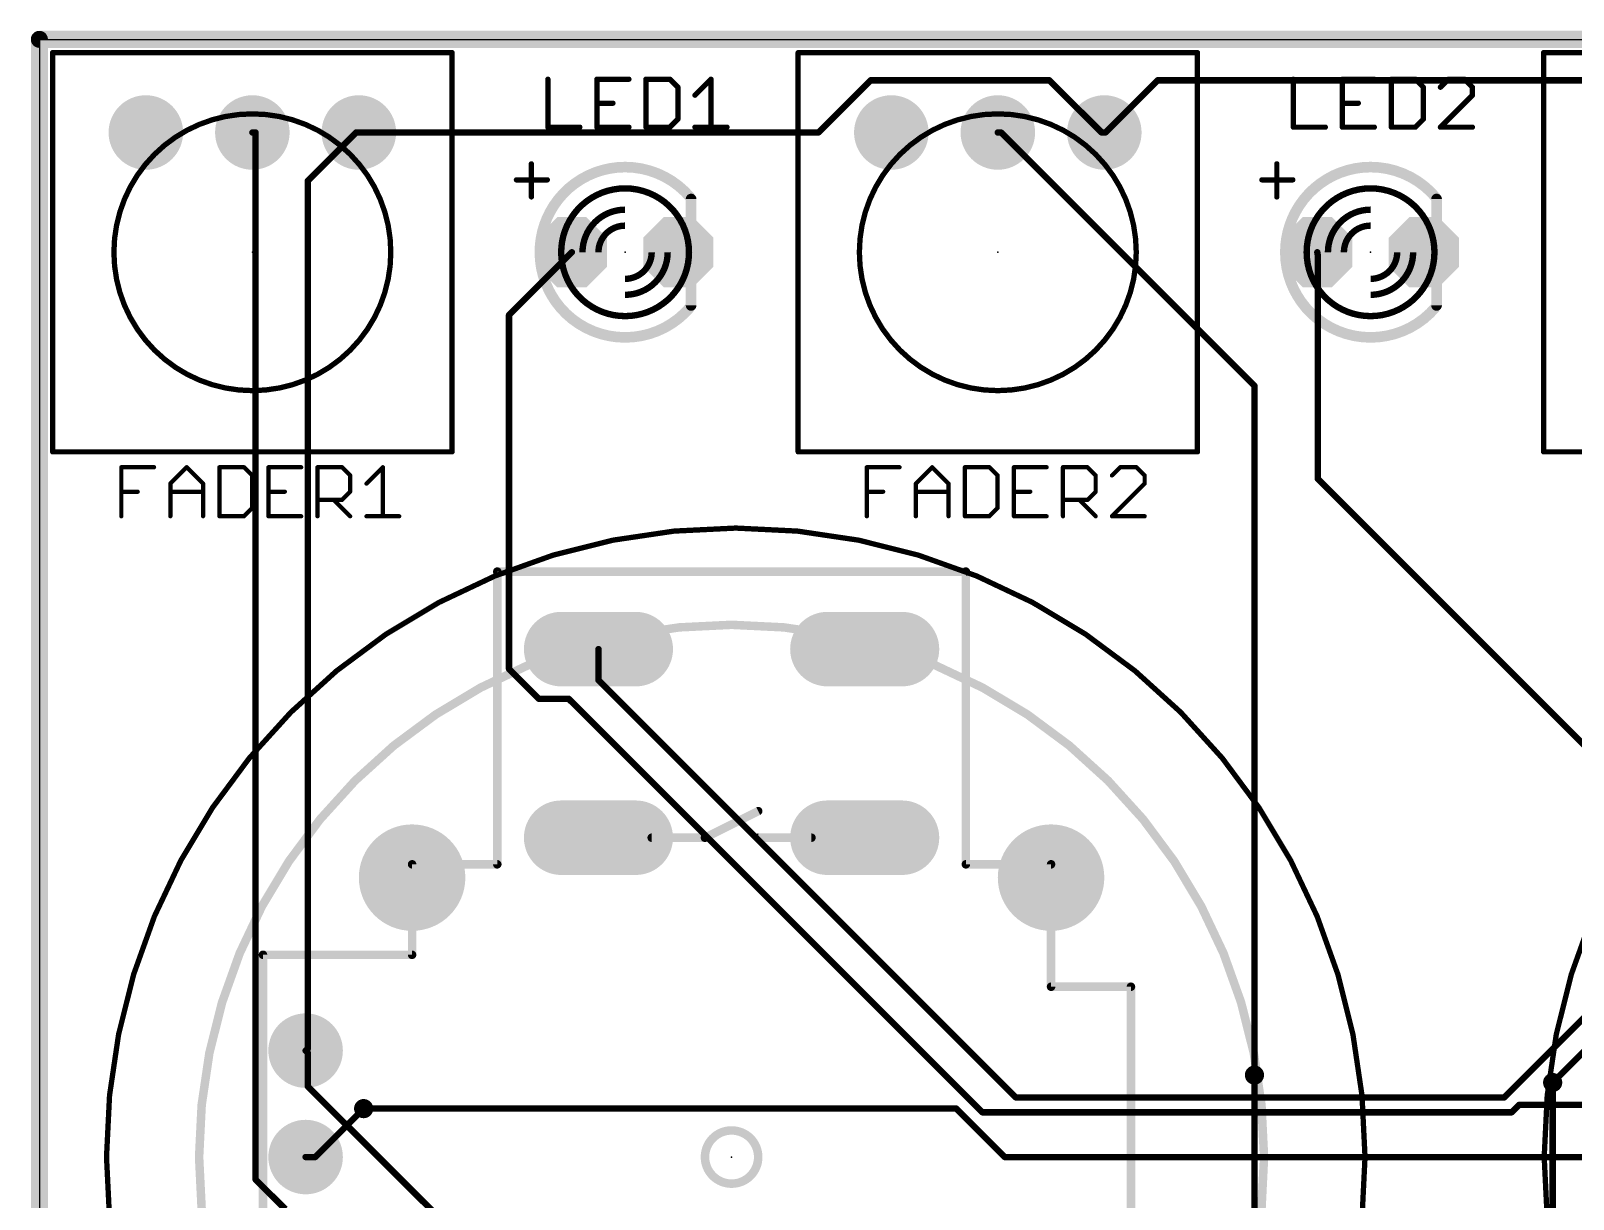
# Model space of a CAD drawing. Extents: x 0 to 101, y -4 to 80.
# Drawn here: x -0.2 to 36.58, y 52.34 to 80.21 of the extents above; entities that cross this region are included whole.
import ezdxf

# ---------------------------------------------------------------- set-up
doc = ezdxf.new("R2010")
doc.units = 0
for name, color, linetype in [('1', 14, 'CONTINUOUS'), ('16', 174, 'CONTINUOUS'), ('17', 94, 'CONTINUOUS'), ('18', 94, 'CONTINUOUS'), ('20', 178, 'CONTINUOUS'), ('21', 251, 'CONTINUOUS'), ('23', 178, 'CONTINUOUS'), ('25', 251, 'CONTINUOUS'), ('51', 251, 'CONTINUOUS')]:
    doc.layers.add(name, color=color, linetype=linetype)

# ---------------------------------------------------------------- blocks, each defined once
blk = doc.blocks.new('ROUNDP')
at = {"const_width": 0.5}
blk.add_lwpolyline([(0, -0.25, 1), (0, 0.25, 1), (0, -0.25)], format="xyb", dxfattribs=at)
blk = doc.blocks.new('OCTAGONP')
at = {"const_width": 0.5}
blk.add_lwpolyline([(-0.25, -0.1036), (-0.25, 0.1036), (-0.1036, 0.25), (0.1036, 0.25), (0.25, 0.1036), (0.25, -0.1036), (0.1036, -0.25), (-0.1036, -0.25), (-0.25, -0.1036), (-0.25, 0.1036)], dxfattribs=at)
blk = doc.blocks.new('LONGP100')
at = {"const_width": 1}
blk.add_lwpolyline([(-0.5, 0), (0.5, 0)], dxfattribs=at)
at = {"const_width": 0.5}
for points in [[(-0.5, 0.25, 1), (-0.5, -0.25)], [(0.5, -0.25, 1), (0.5, 0.25)]]:
    blk.add_lwpolyline(points, format="xyb", dxfattribs=at)
blk = doc.blocks.new('ROUNDV')
at = {"const_width": 0.5}
blk.add_lwpolyline([(0, -0.25, 1), (0, 0.25, 1), (0, -0.25)], format="xyb", dxfattribs=at)

msp = doc.modelspace()

# ---------------------------------------------------------------- linework, layer by layer
at = {"layer": '1'}
for points, const_width in [([(100.33, 80.01), (0, 80.01)], 0.4064), ([(0, 80.01), (0, 0)], 0.4064), ([(19.8247, 79.0321), (18.5801, 77.7875)], 0.1524), ([(24.0919, 79.0321), (19.8247, 79.0321)], 0.1524), ([(25.3365, 77.7875), (24.0919, 79.0321)], 0.1524), ([(25.4254, 77.7875), (26.67, 79.0321)], 0.1524), ([(26.67, 79.0321), (41.0718, 79.0321)], 0.1524), ([(5.1562, 77.7875), (5.08, 77.7875)], 0.1524), ([(5.1562, 77.7875), (5.1562, 52.8066)], 0.1524), ([(7.5565, 77.7875), (6.4008, 76.6318)], 0.1524), ([(7.5565, 77.7875), (7.62, 77.7875)], 0.1524), ([(18.5801, 77.7875), (7.62, 77.7875)], 0.1524), ([(22.9362, 77.7875), (22.86, 77.7875)], 0.1524), ([(22.9362, 77.7875), (28.9814, 71.7423)], 0.1524), ([(25.3365, 77.7875), (25.4, 77.7875)], 0.1524), ([(25.4254, 77.7875), (25.4, 77.7875)], 0.1524), ([(6.4008, 76.6318), (6.4008, 55.9181)], 0.1524), ([(12.7, 74.93), (11.2014, 73.4314)], 0.1524), ([(11.2014, 73.4314), (11.2014, 64.9859)], 0.1524), ([(28.9814, 71.7423), (28.9814, 55.2958)], 0.1524), ([(13.335, 64.7192), (13.335, 65.46)], 0.1524), ([(45.6057, 65.4304), (34.9377, 54.7624)], 0.1524), ([(11.2014, 64.9859), (11.9126, 64.2747)], 0.1524), ([(23.2918, 54.7624), (13.335, 64.7192)], 0.1524), ([(11.9126, 64.2747), (12.6238, 64.2747)], 0.1524), ([(12.6238, 64.2747), (22.4917, 54.4068)], 0.1524), ([(45.2501, 64.2747), (36.0934, 55.118)], 0.1524), ([(6.4008, 55.9181), (6.35, 55.88)], 0.1524), ([(6.4008, 55.8292), (6.35, 55.88)], 0.1524), ([(6.4008, 55.0291), (6.4008, 55.8292)], 0.1524), ([(13.9573, 47.4726), (6.4008, 55.0291)], 0.1524), ([(34.9377, 54.7624), (23.2918, 54.7624)], 0.1524), ([(21.8694, 54.4957), (7.7343, 54.4957)], 0.1524), ([(23.0251, 53.34), (21.8694, 54.4957)], 0.1524), ([(22.4917, 54.4068), (35.1155, 54.4068)], 0.1524), ([(35.1155, 54.4068), (35.2933, 54.5846)], 0.1524), ([(35.2933, 54.5846), (41.0718, 54.5846)], 0.1524), ([(40.64, 53.34), (23.0251, 53.34)], 0.1524), ([(5.1562, 52.8066), (5.8674, 52.0954)], 0.1524)]:
    msp.add_lwpolyline(points, dxfattribs=dict(at, const_width=const_width))
for points, const_width in [([(0, 80.1116, 1), (0, 79.9084)], 0.2032), ([(0.1016, 80.01, 1), (-0.1016, 80.01)], 0.2032), ([(19.8247, 79.0702, 1), (19.8247, 78.994)], 0.0762), ([(19.8516, 79.0052, 1), (19.7978, 79.059)], 0.0762), ([(24.1188, 79.059, 1), (24.065, 79.0052)], 0.0762), ([(24.0919, 78.994, 1), (24.0919, 79.0702)], 0.0762), ([(26.67, 79.0702, 1), (26.67, 78.994)], 0.0762), ([(26.6969, 79.0052, 1), (26.6431, 79.059)], 0.0762), ([(5.08, 77.8256, 1), (5.08, 77.7494)], 0.0762), ([(5.1943, 77.7875, 1), (5.1181, 77.7875)], 0.0762), ([(5.1562, 77.7494, 1), (5.1562, 77.8256)], 0.0762), ([(7.5565, 77.8256, 1), (7.5565, 77.7494)], 0.0762), ([(7.5834, 77.7606, 1), (7.5296, 77.8144)], 0.0762), ([(7.62, 77.8256, 1), (7.62, 77.7494)], 0.0762), ([(7.62, 77.7494, 1), (7.62, 77.8256)], 0.0762), ([(18.5532, 77.8144, 1), (18.607, 77.7606)], 0.0762), ([(18.5801, 77.7494, 1), (18.5801, 77.8256)], 0.0762), ([(22.86, 77.8256, 1), (22.86, 77.7494)], 0.0762), ([(22.9631, 77.8144, 1), (22.9093, 77.7606)], 0.0762), ([(22.9362, 77.7494, 1), (22.9362, 77.8256)], 0.0762), ([(25.3365, 77.8256, 1), (25.3365, 77.7494)], 0.0762), ([(25.3096, 77.7606, 1), (25.3634, 77.8144)], 0.0762), ([(25.4, 77.8256, 1), (25.4, 77.7494)], 0.0762), ([(25.3985, 77.8144, 1), (25.4523, 77.7606)], 0.0762), ([(25.4, 77.7494, 1), (25.4, 77.8256)], 0.0762), ([(25.4254, 77.7494, 1), (25.4254, 77.8256)], 0.0762), ([(6.4389, 76.6318, 1), (6.3627, 76.6318)], 0.0762), ([(6.3739, 76.6587, 1), (6.4277, 76.6049)], 0.0762), ([(12.7269, 74.9031, 1), (12.6731, 74.9569)], 0.0762), ([(11.2395, 73.4314, 1), (11.1633, 73.4314)], 0.0762), ([(11.1745, 73.4583, 1), (11.2283, 73.4045)], 0.0762), ([(29.0195, 71.7423, 1), (28.9433, 71.7423)], 0.0762), ([(28.9545, 71.7154, 1), (29.0083, 71.7692)], 0.0762), ([(13.3731, 65.46, 1), (13.2969, 65.46)], 0.0762), ([(11.1633, 64.9859, 1), (11.2395, 64.9859)], 0.0762), ([(11.2283, 65.0128, 1), (11.1745, 64.959)], 0.0762), ([(13.2969, 64.7192, 1), (13.3731, 64.7192)], 0.0762), ([(13.3619, 64.7461, 1), (13.3081, 64.6923)], 0.0762), ([(11.9126, 64.3128, 1), (11.9126, 64.2366)], 0.0762), ([(11.8857, 64.2478, 1), (11.9395, 64.3016)], 0.0762), ([(12.6507, 64.3016, 1), (12.5969, 64.2478)], 0.0762), ([(12.6238, 64.2366, 1), (12.6238, 64.3128)], 0.0762), ([(6.3271, 55.9105, 1), (6.3729, 55.8495)], 0.0762), ([(6.3769, 55.9069, 1), (6.3231, 55.8531)], 0.0762), ([(6.3627, 55.9181, 1), (6.4389, 55.9181)], 0.0762), ([(6.4237, 55.8876, 1), (6.3779, 55.9486)], 0.0762), ([(6.4389, 55.8292, 1), (6.3627, 55.8292)], 0.0762), ([(6.3739, 55.8023, 1), (6.4277, 55.8561)], 0.0762), ([(28.9433, 55.2958, 1), (29.0195, 55.2958)], 0.0762), ([(36.0665, 55.1449, 1), (36.1203, 55.0911)], 0.0762), ([(6.3627, 55.0291, 1), (6.4389, 55.0291)], 0.0762), ([(6.4277, 55.056, 1), (6.3739, 55.0022)], 0.0762), ([(23.2918, 54.8005, 1), (23.2918, 54.7243)], 0.0762), ([(23.2649, 54.7355, 1), (23.3187, 54.7893)], 0.0762), ([(34.9108, 54.7893, 1), (34.9646, 54.7355)], 0.0762), ([(34.9377, 54.7243, 1), (34.9377, 54.8005)], 0.0762), ([(7.7343, 54.5338, 1), (7.7343, 54.4576)], 0.0762), ([(21.8963, 54.5226, 1), (21.8425, 54.4688)], 0.0762), ([(21.8694, 54.4576, 1), (21.8694, 54.5338)], 0.0762), ([(22.4917, 54.4449, 1), (22.4917, 54.3687)], 0.0762), ([(22.4648, 54.3799, 1), (22.5186, 54.4337)], 0.0762), ([(35.0886, 54.4337, 1), (35.1424, 54.3799)], 0.0762), ([(35.1155, 54.3687, 1), (35.1155, 54.4449)], 0.0762), ([(35.2933, 54.6227, 1), (35.2933, 54.5465)], 0.0762), ([(35.3202, 54.5577, 1), (35.2664, 54.6115)], 0.0762), ([(23.0251, 53.3781, 1), (23.0251, 53.3019)], 0.0762), ([(22.9982, 53.3131, 1), (23.052, 53.3669)], 0.0762), ([(5.1181, 52.8066, 1), (5.1943, 52.8066)], 0.0762), ([(5.1831, 52.8335, 1), (5.1293, 52.7797)], 0.0762)]:
    msp.add_lwpolyline(points, format="xyb", dxfattribs=dict(at, const_width=const_width))
at = {"layer": '16'}
for points, const_width in [([(100.33, 80.01), (0, 80.01)], 0.4064), ([(0, 80.01), (0, 0)], 0.4064), ([(30.4927, 74.8538), (30.48, 74.93)], 0.1524), ([(30.4927, 74.8538), (30.4927, 69.5198)], 0.1524), ([(30.4927, 69.5198), (55.8292, 44.1833)], 0.1524), ([(28.9814, 55.2958), (28.9814, 27.2923)], 0.1524), ([(36.0934, 55.118), (36.0934, 34.8488)], 0.1524), ([(7.7343, 54.4957), (6.5786, 53.34)], 0.1524), ([(6.5786, 53.34), (6.35, 53.34)], 0.1524)]:
    msp.add_lwpolyline(points, dxfattribs=dict(at, const_width=const_width))
for points, const_width in [([(0, 80.1116, 1), (0, 79.9084)], 0.2032), ([(0.1016, 80.01, 1), (-0.1016, 80.01)], 0.2032), ([(30.5176, 74.9363, 1), (30.4424, 74.9237)], 0.0762), ([(30.5308, 74.8538, 1), (30.4546, 74.8538)], 0.0762), ([(30.4551, 74.8475, 1), (30.5303, 74.8601)], 0.0762), ([(30.4546, 69.5198, 1), (30.5308, 69.5198)], 0.0762), ([(30.5196, 69.5467, 1), (30.4658, 69.4929)], 0.0762), ([(29.0195, 55.2958, 1), (28.9433, 55.2958)], 0.0762), ([(36.1315, 55.118, 1), (36.0553, 55.118)], 0.0762), ([(7.7612, 54.4688, 1), (7.7074, 54.5226)], 0.0762), ([(6.35, 53.3781, 1), (6.35, 53.3019)], 0.0762), ([(6.5517, 53.3669, 1), (6.6055, 53.3131)], 0.0762), ([(6.5786, 53.3019, 1), (6.5786, 53.3781)], 0.0762)]:
    msp.add_lwpolyline(points, format="xyb", dxfattribs=dict(at, const_width=const_width))
at = {"layer": '20'}
for p, q in [((100, 80), (0, 80)), ((0, 80), (0, 0))]:
    msp.add_line(p, q, dxfattribs=at)
at = {"layer": '21'}
for points, const_width in [([(0.3175, 79.7243, 1), (0.3175, 79.6608)], 0.0635), ([(0.3493, 79.6925, 1), (0.2858, 79.6925)], 0.0635), ([(9.8743, 79.6925, 1), (9.8108, 79.6925)], 0.0635), ([(9.8425, 79.6608, 1), (9.8425, 79.7243)], 0.0635), ([(18.0975, 79.7243, 1), (18.0975, 79.6608)], 0.0635), ([(18.1292, 79.6925, 1), (18.0658, 79.6925)], 0.0635), ([(27.6543, 79.6925, 1), (27.5908, 79.6925)], 0.0635), ([(27.6225, 79.6608, 1), (27.6225, 79.7243)], 0.0635), ([(35.8775, 79.7243, 1), (35.8775, 79.6608)], 0.0635), ([(35.9093, 79.6925, 1), (35.8458, 79.6925)], 0.0635), ([(5.08, 71.628, 1), (5.08, 78.232, 1), (5.08, 71.628)], 0.127), ([(22.86, 71.628, 1), (22.86, 78.232, 1), (22.86, 71.628)], 0.127), ([(11.7666, 77.0382, 1), (11.703, 77.0382)], 0.0635), ([(13.97, 76.962, 0.277), (12.1771, 75.8862)], 0.254), ([(15.531, 76.2309, 0.2226), (13.97, 76.962)], 0.254), ([(29.5465, 77.0382, 1), (29.4831, 77.0382)], 0.0635), ([(31.75, 76.962, 0.277), (29.9571, 75.8862)], 0.254), ([(33.311, 76.2309, 0.2226), (31.75, 76.962)], 0.254), ([(11.3792, 76.689, 1), (11.3792, 76.6255)], 0.0635), ([(12.1158, 76.6255, 1), (12.1158, 76.689)], 0.0635), ([(13.97, 76.454, 0.2361), (12.7508, 75.8444)], 0.1524), ([(15.2101, 75.8158, 0.2422), (13.97, 76.454)], 0.1524), ([(29.1592, 76.689, 1), (29.1592, 76.6255)], 0.0635), ([(29.8958, 76.6255, 1), (29.8958, 76.689)], 0.0635), ([(31.75, 76.454, 0.2361), (30.5308, 75.8444)], 0.1524), ([(32.9901, 75.8158, 0.2422), (31.75, 76.454)], 0.1524), ([(11.703, 76.2508, 1), (11.7666, 76.2508)], 0.0635), ([(29.4831, 76.2508, 1), (29.5465, 76.2508)], 0.0635), ([(12.2057, 73.9218, 0.2691), (13.97, 72.898)], 0.254), ([(12.767, 73.9944, 0.2315), (13.97, 73.406)], 0.1524), ([(13.97, 73.406, 0.2315), (15.173, 73.9944)], 0.1524), ([(29.9857, 73.9218, 0.2691), (31.75, 72.898)], 0.254), ([(30.547, 73.9944, 0.2315), (31.75, 73.406)], 0.1524), ([(31.75, 73.406, 0.2315), (32.953, 73.9944)], 0.1524), ([(13.97, 72.898, 0.2206), (15.5212, 73.6174)], 0.254), ([(31.75, 72.898, 0.2206), (33.3012, 73.6174)], 0.254), ([(0.3175, 70.1993, 1), (0.3175, 70.1358)], 0.0635), ([(0.2858, 70.1675, 1), (0.3493, 70.1675)], 0.0635), ([(9.8108, 70.1675, 1), (9.8743, 70.1675)], 0.0635), ([(9.8425, 70.1358, 1), (9.8425, 70.1993)], 0.0635), ([(18.0975, 70.1993, 1), (18.0975, 70.1358)], 0.0635), ([(18.0658, 70.1675, 1), (18.1292, 70.1675)], 0.0635), ([(27.5908, 70.1675, 1), (27.6543, 70.1675)], 0.0635), ([(27.6225, 70.1358, 1), (27.6225, 70.1993)], 0.0635), ([(35.8775, 70.1993, 1), (35.8775, 70.1358)], 0.0635), ([(35.8458, 70.1675, 1), (35.9093, 70.1675)], 0.0635), ([(10.922, 67.3608, 1), (10.922, 67.2592)], 0.1016), ([(10.9728, 67.31, 1), (10.8712, 67.31)], 0.1016), ([(22.1488, 67.31, 1), (22.0472, 67.31)], 0.1016), ([(22.098, 67.2592, 1), (22.098, 67.3608)], 0.1016), ([(8.89, 60.3758, 1), (8.89, 60.2742)], 0.1016), ([(8.9408, 60.325, 1), (8.8392, 60.325)], 0.1016), ([(10.8712, 60.325, 1), (10.9728, 60.325)], 0.1016), ([(10.922, 60.2742, 1), (10.922, 60.3758)], 0.1016), ([(22.098, 60.3758, 1), (22.098, 60.2742)], 0.1016), ([(22.0472, 60.325, 1), (22.1488, 60.325)], 0.1016), ([(24.1808, 60.325, 1), (24.0792, 60.325)], 0.1016), ([(24.13, 60.2742, 1), (24.13, 60.3758)], 0.1016), ([(5.334, 58.2168, 1), (5.334, 58.1152)], 0.1016), ([(5.3848, 58.166, 1), (5.2832, 58.166)], 0.1016), ([(8.8392, 58.166, 1), (8.9408, 58.166)], 0.1016), ([(8.89, 58.1152, 1), (8.89, 58.2168)], 0.1016), ([(24.13, 57.4548, 1), (24.13, 57.3532)], 0.1016), ([(24.0792, 57.404, 1), (24.1808, 57.404)], 0.1016), ([(26.0858, 57.404, 1), (25.9842, 57.404)], 0.1016), ([(26.035, 57.3532, 1), (26.035, 57.4548)], 0.1016), ([(16.51, 52.705, 1), (16.51, 53.975, 1), (16.51, 52.705)], 0.2032)]:
    msp.add_lwpolyline(points, format="xyb", dxfattribs=dict(at, const_width=const_width))
for points, const_width in [([(9.8425, 79.6925), (0.3175, 79.6925)], 0.127), ([(0.3175, 79.6925), (0.3175, 70.1675)], 0.127), ([(9.8425, 70.1675), (9.8425, 79.6925)], 0.127), ([(27.6225, 79.6925), (18.0975, 79.6925)], 0.127), ([(18.0975, 79.6925), (18.0975, 70.1675)], 0.127), ([(27.6225, 70.1675), (27.6225, 79.6925)], 0.127), ([(45.4025, 79.6925), (35.8775, 79.6925)], 0.127), ([(35.8775, 79.6925), (35.8775, 70.1675)], 0.127), ([(11.7348, 76.2508), (11.7348, 77.0382)], 0.127), ([(29.5148, 76.2508), (29.5148, 77.0382)], 0.127), ([(11.3792, 76.6572), (12.1158, 76.6572)], 0.127), ([(29.1592, 76.6572), (29.8958, 76.6572)], 0.127), ([(0.3175, 70.1675), (9.8425, 70.1675)], 0.127), ([(18.0975, 70.1675), (27.6225, 70.1675)], 0.127), ([(35.8775, 70.1675), (45.4025, 70.1675)], 0.127), ([(22.098, 67.31), (10.922, 67.31)], 0.2032), ([(10.922, 67.31), (10.922, 60.325)], 0.2032), ([(22.098, 67.31), (22.098, 60.325)], 0.2032), ([(10.922, 60.325), (8.89, 60.325)], 0.2032), ([(8.89, 58.166), (8.89, 60.325)], 0.2032), ([(24.13, 60.325), (22.098, 60.325)], 0.2032), ([(24.13, 57.404), (24.13, 60.325)], 0.2032), ([(8.89, 58.166), (5.334, 58.166)], 0.2032), ([(5.334, 58.166), (5.334, 48.514)], 0.2032), ([(24.13, 57.404), (26.035, 57.404)], 0.2032), ([(26.035, 57.404), (26.035, 49.276)], 0.2032)]:
    msp.add_lwpolyline(points, dxfattribs=dict(at, const_width=const_width))
at = {"layer": '23'}
for p in [(5.08, 74.93), (13.97, 74.93), (22.86, 74.93), (31.75, 74.93), (16.51, 53.34)]:
    msp.add_point(p, dxfattribs=at)
at = {"layer": '25'}
for points, const_width in [([(12.1285, 79.0585), (12.1285, 77.9145)], 0.127), ([(14.0605, 79.0585), (13.2979, 79.0585)], 0.127), ([(13.2979, 79.0585), (13.2979, 77.9145)], 0.127), ([(14.4673, 79.0585), (14.4673, 77.9145)], 0.127), ([(15.0393, 79.0585), (14.4673, 79.0585)], 0.127), ([(15.2299, 78.8678), (15.0393, 79.0585)], 0.127), ([(15.6367, 78.6771), (16.018, 79.0585)], 0.127), ([(16.018, 79.0585), (16.018, 77.9145)], 0.127), ([(29.9085, 79.0585), (29.9085, 77.9145)], 0.127), ([(31.8405, 79.0585), (31.0779, 79.0585)], 0.127), ([(31.0779, 79.0585), (31.0779, 77.9145)], 0.127), ([(32.2473, 79.0585), (32.2473, 77.9145)], 0.127), ([(32.8193, 79.0585), (32.2473, 79.0585)], 0.127), ([(33.0099, 78.8678), (32.8193, 79.0585)], 0.127), ([(33.6074, 79.0585), (33.4167, 78.8678)], 0.127), ([(33.9887, 79.0585), (33.6074, 79.0585)], 0.127), ([(34.1793, 78.8678), (33.9887, 79.0585)], 0.127), ([(15.2299, 78.1052), (15.2299, 78.8678)], 0.127), ([(33.0099, 78.1052), (33.0099, 78.8678)], 0.127), ([(33.4167, 77.9145), (34.1793, 78.6771)], 0.127), ([(34.1793, 78.6771), (34.1793, 78.8678)], 0.127), ([(13.2979, 78.4865), (13.6792, 78.4865)], 0.127), ([(31.0779, 78.4865), (31.4592, 78.4865)], 0.127), ([(15.0393, 77.9145), (15.2299, 78.1052)], 0.127), ([(32.8193, 77.9145), (33.0099, 78.1052)], 0.127), ([(12.1285, 77.9145), (12.8912, 77.9145)], 0.127), ([(13.2979, 77.9145), (14.0605, 77.9145)], 0.127), ([(14.4673, 77.9145), (15.0393, 77.9145)], 0.127), ([(15.6367, 77.9145), (16.3993, 77.9145)], 0.127), ([(29.9085, 77.9145), (30.6712, 77.9145)], 0.127), ([(31.0779, 77.9145), (31.8405, 77.9145)], 0.127), ([(32.2473, 77.9145), (32.8193, 77.9145)], 0.127), ([(34.1793, 77.9145), (33.4167, 77.9145)], 0.127), ([(1.9558, 68.6308), (1.9558, 69.8002)], 0.1016), ([(1.9558, 69.8002), (2.7354, 69.8002)], 0.1016), ([(3.1252, 69.4104), (3.515, 69.8002)], 0.1016), ([(3.515, 69.8002), (3.9048, 69.4104)], 0.1016), ([(4.2946, 69.8002), (4.2946, 68.6308)], 0.1016), ([(4.8793, 69.8002), (4.2946, 69.8002)], 0.1016), ([(5.0742, 69.6053), (4.8793, 69.8002)], 0.1016), ([(5.0742, 68.8257), (5.0742, 69.6053)], 0.1016), ([(6.2436, 69.8002), (5.464, 69.8002)], 0.1016), ([(5.464, 69.8002), (5.464, 68.6308)], 0.1016), ([(6.6334, 68.6308), (6.6334, 69.8002)], 0.1016), ([(6.6334, 69.8002), (7.2181, 69.8002)], 0.1016), ([(7.2181, 69.8002), (7.413, 69.6053)], 0.1016), ([(7.413, 69.6053), (7.413, 69.2155)], 0.1016), ([(7.8028, 69.4104), (8.1926, 69.8002)], 0.1016), ([(8.1926, 69.8002), (8.1926, 68.6308)], 0.1016), ([(19.7358, 68.6308), (19.7358, 69.8002)], 0.1016), ([(19.7358, 69.8002), (20.5154, 69.8002)], 0.1016), ([(20.9052, 69.4104), (21.295, 69.8002)], 0.1016), ([(21.295, 69.8002), (21.6848, 69.4104)], 0.1016), ([(22.0746, 69.8002), (22.0746, 68.6308)], 0.1016), ([(22.6593, 69.8002), (22.0746, 69.8002)], 0.1016), ([(22.8542, 69.6053), (22.6593, 69.8002)], 0.1016), ([(22.8542, 68.8257), (22.8542, 69.6053)], 0.1016), ([(24.0236, 69.8002), (23.244, 69.8002)], 0.1016), ([(23.244, 69.8002), (23.244, 68.6308)], 0.1016), ([(24.4134, 68.6308), (24.4134, 69.8002)], 0.1016), ([(24.4134, 69.8002), (24.9981, 69.8002)], 0.1016), ([(24.9981, 69.8002), (25.193, 69.6053)], 0.1016), ([(25.193, 69.6053), (25.193, 69.2155)], 0.1016), ([(25.7777, 69.8002), (25.5828, 69.6053)], 0.1016), ([(26.1675, 69.8002), (25.7777, 69.8002)], 0.1016), ([(26.3624, 69.6053), (26.1675, 69.8002)], 0.1016), ([(26.3624, 69.4104), (26.3624, 69.6053)], 0.1016), ([(1.9558, 69.2155), (2.3456, 69.2155)], 0.1016), ([(3.1252, 68.6308), (3.1252, 69.4104)], 0.1016), ([(3.1252, 69.2155), (3.9048, 69.2155)], 0.1016), ([(3.9048, 69.4104), (3.9048, 68.6308)], 0.1016), ([(5.464, 69.2155), (5.8538, 69.2155)], 0.1016), ([(7.413, 69.2155), (7.2181, 69.0206)], 0.1016), ([(19.7358, 69.2155), (20.1256, 69.2155)], 0.1016), ([(20.9052, 68.6308), (20.9052, 69.4104)], 0.1016), ([(20.9052, 69.2155), (21.6848, 69.2155)], 0.1016), ([(21.6848, 69.4104), (21.6848, 68.6308)], 0.1016), ([(23.244, 69.2155), (23.6338, 69.2155)], 0.1016), ([(25.193, 69.2155), (24.9981, 69.0206)], 0.1016), ([(25.5828, 68.6308), (26.3624, 69.4104)], 0.1016), ([(4.8793, 68.6308), (5.0742, 68.8257)], 0.1016), ([(7.2181, 69.0206), (6.6334, 69.0206)], 0.1016), ([(7.0232, 69.0206), (7.413, 68.6308)], 0.1016), ([(22.6593, 68.6308), (22.8542, 68.8257)], 0.1016), ([(24.9981, 69.0206), (24.4134, 69.0206)], 0.1016), ([(24.8032, 69.0206), (25.193, 68.6308)], 0.1016), ([(4.2946, 68.6308), (4.8793, 68.6308)], 0.1016), ([(5.464, 68.6308), (6.2436, 68.6308)], 0.1016), ([(7.8028, 68.6308), (8.5824, 68.6308)], 0.1016), ([(22.0746, 68.6308), (22.6593, 68.6308)], 0.1016), ([(23.244, 68.6308), (24.0236, 68.6308)], 0.1016), ([(26.3624, 68.6308), (25.5828, 68.6308)], 0.1016)]:
    msp.add_lwpolyline(points, dxfattribs=dict(at, const_width=const_width))
for points, const_width in [([(12.1603, 79.0585, 1), (12.0968, 79.0585)], 0.0635), ([(13.3296, 79.0585, 1), (13.2661, 79.0585)], 0.0635), ([(13.2979, 79.0902, 1), (13.2979, 79.0267)], 0.0635), ([(14.0605, 79.0267, 1), (14.0605, 79.0902)], 0.0635), ([(14.499, 79.0585, 1), (14.4355, 79.0585)], 0.0635), ([(14.4673, 79.0902, 1), (14.4673, 79.0267)], 0.0635), ([(15.0617, 79.0809, 1), (15.0168, 79.036)], 0.0635), ([(15.0393, 79.0267, 1), (15.0393, 79.0902)], 0.0635), ([(16.0498, 79.0585, 1), (15.9863, 79.0585)], 0.0635), ([(16.0405, 79.036, 1), (15.9956, 79.0809)], 0.0635), ([(29.9402, 79.0585, 1), (29.8768, 79.0585)], 0.0635), ([(31.1096, 79.0585, 1), (31.0461, 79.0585)], 0.0635), ([(31.0779, 79.0902, 1), (31.0779, 79.0267)], 0.0635), ([(31.8405, 79.0267, 1), (31.8405, 79.0902)], 0.0635), ([(32.279, 79.0585, 1), (32.2155, 79.0585)], 0.0635), ([(32.2473, 79.0902, 1), (32.2473, 79.0267)], 0.0635), ([(32.8417, 79.0809, 1), (32.7968, 79.036)], 0.0635), ([(32.8193, 79.0267, 1), (32.8193, 79.0902)], 0.0635), ([(33.6074, 79.0902, 1), (33.6074, 79.0267)], 0.0635), ([(33.6298, 79.036, 1), (33.5849, 79.0809)], 0.0635), ([(34.0111, 79.0809, 1), (33.9662, 79.036)], 0.0635), ([(33.9887, 79.0267, 1), (33.9887, 79.0902)], 0.0635), ([(15.2617, 78.8678, 1), (15.1982, 78.8678)], 0.0635), ([(15.2075, 78.8454, 1), (15.2524, 78.8903)], 0.0635), ([(15.6142, 78.6996, 1), (15.6591, 78.6547)], 0.0635), ([(33.0417, 78.8678, 1), (32.9782, 78.8678)], 0.0635), ([(32.9875, 78.8454, 1), (33.0324, 78.8903)], 0.0635), ([(33.3942, 78.8903, 1), (33.4391, 78.8454)], 0.0635), ([(34.2111, 78.8678, 1), (34.1476, 78.8678)], 0.0635), ([(34.1569, 78.8454, 1), (34.2018, 78.8903)], 0.0635), ([(34.2018, 78.6547, 1), (34.1569, 78.6996)], 0.0635), ([(13.2979, 78.5182, 1), (13.2979, 78.4547)], 0.0635), ([(13.6792, 78.4547, 1), (13.6792, 78.5182)], 0.0635), ([(31.0779, 78.5182, 1), (31.0779, 78.4547)], 0.0635), ([(31.4592, 78.4547, 1), (31.4592, 78.5182)], 0.0635), ([(34.1476, 78.6771, 1), (34.2111, 78.6771)], 0.0635), ([(15.1982, 78.1052, 1), (15.2617, 78.1052)], 0.0635), ([(15.2524, 78.0827, 1), (15.2075, 78.1276)], 0.0635), ([(32.9782, 78.1052, 1), (33.0417, 78.1052)], 0.0635), ([(33.0324, 78.0827, 1), (32.9875, 78.1276)], 0.0635), ([(12.1285, 77.9463, 1), (12.1285, 77.8828)], 0.0635), ([(12.0968, 77.9145, 1), (12.1603, 77.9145)], 0.0635), ([(12.8912, 77.8828, 1), (12.8912, 77.9463)], 0.0635), ([(13.2979, 77.9463, 1), (13.2979, 77.8828)], 0.0635), ([(13.2661, 77.9145, 1), (13.3296, 77.9145)], 0.0635), ([(14.0605, 77.8828, 1), (14.0605, 77.9463)], 0.0635), ([(14.4355, 77.9145, 1), (14.499, 77.9145)], 0.0635), ([(14.4673, 77.9463, 1), (14.4673, 77.8828)], 0.0635), ([(15.0168, 77.937, 1), (15.0617, 77.892)], 0.0635), ([(15.0393, 77.8828, 1), (15.0393, 77.9463)], 0.0635), ([(15.6367, 77.9463, 1), (15.6367, 77.8828)], 0.0635), ([(15.9863, 77.9145, 1), (16.0498, 77.9145)], 0.0635), ([(16.3993, 77.8828, 1), (16.3993, 77.9463)], 0.0635), ([(29.9085, 77.9463, 1), (29.9085, 77.8828)], 0.0635), ([(29.8768, 77.9145, 1), (29.9402, 77.9145)], 0.0635), ([(30.6712, 77.8828, 1), (30.6712, 77.9463)], 0.0635), ([(31.0461, 77.9145, 1), (31.1096, 77.9145)], 0.0635), ([(31.0779, 77.9463, 1), (31.0779, 77.8828)], 0.0635), ([(31.8405, 77.8828, 1), (31.8405, 77.9463)], 0.0635), ([(32.2155, 77.9145, 1), (32.279, 77.9145)], 0.0635), ([(32.2473, 77.9463, 1), (32.2473, 77.8828)], 0.0635), ([(32.7968, 77.937, 1), (32.8417, 77.892)], 0.0635), ([(32.8193, 77.8828, 1), (32.8193, 77.9463)], 0.0635), ([(33.3942, 77.937, 1), (33.4391, 77.892)], 0.0635), ([(33.4167, 77.9463, 1), (33.4167, 77.8828)], 0.0635), ([(34.1793, 77.8828, 1), (34.1793, 77.9463)], 0.0635), ([(1.9812, 69.8002, 1), (1.9304, 69.8002)], 0.0508), ([(1.9558, 69.8256, 1), (1.9558, 69.7748)], 0.0508), ([(2.7354, 69.7748, 1), (2.7354, 69.8256)], 0.0508), ([(3.533, 69.8182, 1), (3.497, 69.7822)], 0.0508), ([(3.533, 69.7822, 1), (3.497, 69.8182)], 0.0508), ([(4.32, 69.8002, 1), (4.2692, 69.8002)], 0.0508), ([(4.2946, 69.8256, 1), (4.2946, 69.7748)], 0.0508), ([(4.8973, 69.8182, 1), (4.8613, 69.7822)], 0.0508), ([(4.8793, 69.7748, 1), (4.8793, 69.8256)], 0.0508), ([(5.0996, 69.6053, 1), (5.0488, 69.6053)], 0.0508), ([(5.0562, 69.5873, 1), (5.0922, 69.6233)], 0.0508), ([(5.464, 69.8256, 1), (5.464, 69.7748)], 0.0508), ([(5.4894, 69.8002, 1), (5.4386, 69.8002)], 0.0508), ([(6.2436, 69.7748, 1), (6.2436, 69.8256)], 0.0508), ([(6.6588, 69.8002, 1), (6.608, 69.8002)], 0.0508), ([(6.6334, 69.8256, 1), (6.6334, 69.7748)], 0.0508), ([(7.236, 69.8182, 1), (7.2001, 69.7822)], 0.0508), ([(7.2181, 69.7748, 1), (7.2181, 69.8256)], 0.0508), ([(7.4384, 69.6053, 1), (7.3876, 69.6053)], 0.0508), ([(7.395, 69.5873, 1), (7.4309, 69.6233)], 0.0508), ([(8.218, 69.8002, 1), (8.1672, 69.8002)], 0.0508), ([(8.2105, 69.7822, 1), (8.1746, 69.8182)], 0.0508), ([(19.7612, 69.8002, 1), (19.7104, 69.8002)], 0.0508), ([(19.7358, 69.8256, 1), (19.7358, 69.7748)], 0.0508), ([(20.5154, 69.7748, 1), (20.5154, 69.8256)], 0.0508), ([(21.313, 69.8182, 1), (21.277, 69.7822)], 0.0508), ([(21.313, 69.7822, 1), (21.277, 69.8182)], 0.0508), ([(22.1, 69.8002, 1), (22.0492, 69.8002)], 0.0508), ([(22.0746, 69.8256, 1), (22.0746, 69.7748)], 0.0508), ([(22.6773, 69.8182, 1), (22.6413, 69.7822)], 0.0508), ([(22.6593, 69.7748, 1), (22.6593, 69.8256)], 0.0508), ([(22.8796, 69.6053, 1), (22.8288, 69.6053)], 0.0508), ([(22.8362, 69.5873, 1), (22.8722, 69.6233)], 0.0508), ([(23.244, 69.8256, 1), (23.244, 69.7748)], 0.0508), ([(23.2694, 69.8002, 1), (23.2186, 69.8002)], 0.0508), ([(24.0236, 69.7748, 1), (24.0236, 69.8256)], 0.0508), ([(24.4388, 69.8002, 1), (24.388, 69.8002)], 0.0508), ([(24.4134, 69.8256, 1), (24.4134, 69.7748)], 0.0508), ([(25.016, 69.8182, 1), (24.9801, 69.7822)], 0.0508), ([(24.9981, 69.7748, 1), (24.9981, 69.8256)], 0.0508), ([(25.2184, 69.6053, 1), (25.1676, 69.6053)], 0.0508), ([(25.175, 69.5873, 1), (25.2109, 69.6233)], 0.0508), ([(25.5648, 69.6233, 1), (25.6007, 69.5873)], 0.0508), ([(25.7777, 69.8256, 1), (25.7777, 69.7748)], 0.0508), ([(25.7956, 69.7822, 1), (25.7597, 69.8182)], 0.0508), ([(26.1854, 69.8182, 1), (26.1495, 69.7822)], 0.0508), ([(26.1675, 69.7748, 1), (26.1675, 69.8256)], 0.0508), ([(26.3878, 69.6053, 1), (26.337, 69.6053)], 0.0508), ([(26.3444, 69.5873, 1), (26.3803, 69.6233)], 0.0508), ([(1.9558, 69.2409, 1), (1.9558, 69.1901)], 0.0508), ([(2.3456, 69.1901, 1), (2.3456, 69.2409)], 0.0508), ([(3.1072, 69.4284, 1), (3.1432, 69.3924)], 0.0508), ([(3.1506, 69.4104, 1), (3.0998, 69.4104)], 0.0508), ([(3.1252, 69.2409, 1), (3.1252, 69.1901)], 0.0508), ([(3.9302, 69.4104, 1), (3.8794, 69.4104)], 0.0508), ([(3.8868, 69.3924, 1), (3.9228, 69.4284)], 0.0508), ([(3.9048, 69.1901, 1), (3.9048, 69.2409)], 0.0508), ([(5.464, 69.2409, 1), (5.464, 69.1901)], 0.0508), ([(5.8538, 69.1901, 1), (5.8538, 69.2409)], 0.0508), ([(7.3876, 69.2155, 1), (7.4384, 69.2155)], 0.0508), ([(7.4309, 69.1975, 1), (7.395, 69.2335)], 0.0508), ([(7.7848, 69.4284, 1), (7.8207, 69.3924)], 0.0508), ([(19.7358, 69.2409, 1), (19.7358, 69.1901)], 0.0508), ([(20.1256, 69.1901, 1), (20.1256, 69.2409)], 0.0508), ([(20.8872, 69.4284, 1), (20.9232, 69.3924)], 0.0508), ([(20.9306, 69.4104, 1), (20.8798, 69.4104)], 0.0508), ([(20.9052, 69.2409, 1), (20.9052, 69.1901)], 0.0508), ([(21.7102, 69.4104, 1), (21.6594, 69.4104)], 0.0508), ([(21.6668, 69.3924, 1), (21.7028, 69.4284)], 0.0508), ([(21.6848, 69.1901, 1), (21.6848, 69.2409)], 0.0508), ([(23.244, 69.2409, 1), (23.244, 69.1901)], 0.0508), ([(23.6338, 69.1901, 1), (23.6338, 69.2409)], 0.0508), ([(25.1676, 69.2155, 1), (25.2184, 69.2155)], 0.0508), ([(25.2109, 69.1975, 1), (25.175, 69.2335)], 0.0508), ([(26.337, 69.4104, 1), (26.3878, 69.4104)], 0.0508), ([(26.3803, 69.3924, 1), (26.3444, 69.4284)], 0.0508), ([(5.0488, 68.8257, 1), (5.0996, 68.8257)], 0.0508), ([(5.0922, 68.8077, 1), (5.0562, 68.8437)], 0.0508), ([(6.6334, 69.046, 1), (6.6334, 68.9952)], 0.0508), ([(7.0411, 69.0386, 1), (7.0052, 69.0026)], 0.0508), ([(7.2001, 69.0386, 1), (7.236, 69.0026)], 0.0508), ([(7.2181, 68.9952, 1), (7.2181, 69.046)], 0.0508), ([(22.8288, 68.8257, 1), (22.8796, 68.8257)], 0.0508), ([(22.8722, 68.8077, 1), (22.8362, 68.8437)], 0.0508), ([(24.4134, 69.046, 1), (24.4134, 68.9952)], 0.0508), ([(24.8211, 69.0386, 1), (24.7852, 69.0026)], 0.0508), ([(24.9801, 69.0386, 1), (25.016, 69.0026)], 0.0508), ([(24.9981, 68.9952, 1), (24.9981, 69.046)], 0.0508), ([(1.9304, 68.6308, 1), (1.9812, 68.6308)], 0.0508), ([(3.0998, 68.6308, 1), (3.1506, 68.6308)], 0.0508), ([(3.8794, 68.6308, 1), (3.9302, 68.6308)], 0.0508), ([(4.2946, 68.6562, 1), (4.2946, 68.6054)], 0.0508), ([(4.2692, 68.6308, 1), (4.32, 68.6308)], 0.0508), ([(4.8613, 68.6488, 1), (4.8973, 68.6128)], 0.0508), ([(4.8793, 68.6054, 1), (4.8793, 68.6562)], 0.0508), ([(5.464, 68.6562, 1), (5.464, 68.6054)], 0.0508), ([(5.4386, 68.6308, 1), (5.4894, 68.6308)], 0.0508), ([(6.2436, 68.6054, 1), (6.2436, 68.6562)], 0.0508), ([(6.608, 68.6308, 1), (6.6588, 68.6308)], 0.0508), ([(7.395, 68.6128, 1), (7.4309, 68.6488)], 0.0508), ([(7.8028, 68.6562, 1), (7.8028, 68.6054)], 0.0508), ([(8.1672, 68.6308, 1), (8.218, 68.6308)], 0.0508), ([(8.5824, 68.6054, 1), (8.5824, 68.6562)], 0.0508), ([(19.7104, 68.6308, 1), (19.7612, 68.6308)], 0.0508), ([(20.8798, 68.6308, 1), (20.9306, 68.6308)], 0.0508), ([(21.6594, 68.6308, 1), (21.7102, 68.6308)], 0.0508), ([(22.0746, 68.6562, 1), (22.0746, 68.6054)], 0.0508), ([(22.0492, 68.6308, 1), (22.1, 68.6308)], 0.0508), ([(22.6413, 68.6488, 1), (22.6773, 68.6128)], 0.0508), ([(22.6593, 68.6054, 1), (22.6593, 68.6562)], 0.0508), ([(23.244, 68.6562, 1), (23.244, 68.6054)], 0.0508), ([(23.2186, 68.6308, 1), (23.2694, 68.6308)], 0.0508), ([(24.0236, 68.6054, 1), (24.0236, 68.6562)], 0.0508), ([(24.388, 68.6308, 1), (24.4388, 68.6308)], 0.0508), ([(25.175, 68.6128, 1), (25.2109, 68.6488)], 0.0508), ([(25.5648, 68.6488, 1), (25.6007, 68.6128)], 0.0508), ([(25.5828, 68.6562, 1), (25.5828, 68.6054)], 0.0508), ([(26.3624, 68.6054, 1), (26.3624, 68.6562)], 0.0508)]:
    msp.add_lwpolyline(points, format="xyb", dxfattribs=dict(at, const_width=const_width))
at = {"layer": '51'}
for points, const_width in [([(15.5448, 73.66), (15.5448, 76.2)], 0.254), ([(33.3248, 73.66), (33.3248, 76.2)], 0.254), ([(15.875, 60.96), (17.145, 61.595)], 0.2032), ([(14.605, 60.96), (15.875, 60.96)], 0.2032), ([(17.145, 60.96), (18.415, 60.96)], 0.2032)]:
    msp.add_lwpolyline(points, dxfattribs=dict(at, const_width=const_width))
for points, const_width in [([(15.6083, 76.2, 1), (15.4813, 76.2)], 0.127), ([(33.3883, 76.2, 1), (33.2613, 76.2)], 0.127), ([(12.1809, 75.8934, 0.1241), (11.938, 74.93)], 0.254), ([(12.7992, 75.9056, 0.1754), (12.446, 74.93)], 0.1524), ([(13.97, 75.946, 0.4142), (12.954, 74.93)], 0.1524), ([(15.494, 74.93, 0.179), (15.1271, 75.9218)], 0.1524), ([(29.9609, 75.8934, 0.1241), (29.718, 74.93)], 0.254), ([(30.5792, 75.9056, 0.1754), (30.226, 74.93)], 0.1524), ([(31.75, 75.946, 0.4142), (30.734, 74.93)], 0.1524), ([(33.274, 74.93, 0.179), (32.9071, 75.9218)], 0.1524), ([(13.97, 75.565, 0.4142), (13.335, 74.93)], 0.1524), ([(31.75, 75.565, 0.4142), (31.115, 74.93)], 0.1524), ([(11.938, 74.93, 0.1388), (12.2394, 73.865)], 0.254), ([(29.718, 74.93, 0.1388), (30.0194, 73.865)], 0.254), ([(12.446, 74.93, 0.1837), (12.8309, 73.9175)], 0.1524), ([(13.97, 74.295, 0.4142), (14.605, 74.93)], 0.1524), ([(13.97, 73.914, 0.4142), (14.986, 74.93)], 0.1524), ([(15.1408, 73.9544, 0.1754), (15.494, 74.93)], 0.1524), ([(30.226, 74.93, 0.1837), (30.6109, 73.9175)], 0.1524), ([(31.75, 74.295, 0.4142), (32.385, 74.93)], 0.1524), ([(31.75, 73.914, 0.4142), (32.766, 74.93)], 0.1524), ([(32.9208, 73.9544, 0.1754), (33.274, 74.93)], 0.1524), ([(15.4813, 73.66, 1), (15.6083, 73.66)], 0.127), ([(33.2613, 73.66, 1), (33.3883, 73.66)], 0.127), ([(16.61, 38.3317, 1), (16.61, 68.3483, 1), (16.61, 38.3317)], 0.127), ([(50.9, 38.3317, 1), (50.9, 68.3483, 1), (50.9, 38.3317)], 0.127), ([(16.51, 40.64, 1), (16.51, 66.04, 1), (16.51, 40.64)], 0.2032), ([(17.1677, 61.5496, 1), (17.1223, 61.6404)], 0.1016), ([(14.605, 61.0108, 1), (14.605, 60.9092)], 0.1016), ([(15.8523, 61.0054, 1), (15.8977, 60.9146)], 0.1016), ([(15.875, 60.9092, 1), (15.875, 61.0108)], 0.1016), ([(17.145, 61.0108, 1), (17.145, 60.9092)], 0.1016), ([(18.415, 60.9092, 1), (18.415, 61.0108)], 0.1016)]:
    msp.add_lwpolyline(points, format="xyb", dxfattribs=dict(at, const_width=const_width))

# ---------------------------------------------------------------- block references
at = {"layer": '17', "xscale": 1.778, "yscale": 1.778, "rotation": 180}
for p in [(2.54, 77.7875), (2.54, 77.7875), (5.08, 77.7875), (5.08, 77.7875), (7.62, 77.7875), (7.62, 77.7875), (20.32, 77.7875), (20.32, 77.7875), (22.86, 77.7875), (22.86, 77.7875), (25.4, 77.7875), (25.4, 77.7875)]:
    msp.add_blockref('ROUNDP', p, dxfattribs=at)
at = {"layer": '17'}
for name, p, xscale, yscale in [('OCTAGONP', (12.7, 74.93), 1.6764, 1.6764), ('OCTAGONP', (12.7, 74.93), 1.6764, 1.6764), ('OCTAGONP', (15.24, 74.93), 1.6764, 1.6764), ('OCTAGONP', (15.24, 74.93), 1.6764, 1.6764), ('OCTAGONP', (30.48, 74.93), 1.6764, 1.6764), ('OCTAGONP', (30.48, 74.93), 1.6764, 1.6764), ('OCTAGONP', (33.02, 74.93), 1.6764, 1.6764), ('OCTAGONP', (33.02, 74.93), 1.6764, 1.6764), ('LONGP100', (13.335, 65.46), 1.778, 1.778), ('LONGP100', (13.335, 65.46), 1.778, 1.778), ('LONGP100', (19.685, 65.46), 1.778, 1.778), ('LONGP100', (19.685, 65.46), 1.778, 1.778), ('LONGP100', (13.335, 60.96), 1.778, 1.778), ('LONGP100', (13.335, 60.96), 1.778, 1.778), ('LONGP100', (19.685, 60.96), 1.778, 1.778), ('LONGP100', (19.685, 60.96), 1.778, 1.778), ('ROUNDP', (8.89, 60.0075), 2.54, 2.54), ('ROUNDP', (8.89, 60.0075), 2.54, 2.54), ('ROUNDP', (24.13, 60.0075), 2.54, 2.54), ('ROUNDP', (24.13, 60.0075), 2.54, 2.54), ('ROUNDP', (6.35, 55.88), 1.778, 1.778), ('ROUNDP', (6.35, 55.88), 1.778, 1.778), ('ROUNDP', (6.35, 53.34), 1.778, 1.778), ('ROUNDP', (6.35, 53.34), 1.778, 1.778)]:
    msp.add_blockref(name, p, dxfattribs=dict(at, xscale=xscale, yscale=yscale))
at = {"layer": '18', "xscale": 0.4572, "yscale": 0.4572}
for p in [(28.9814, 55.2958), (28.9814, 55.2958), (36.0934, 55.118), (36.0934, 55.118), (7.7343, 54.4957), (7.7343, 54.4957)]:
    msp.add_blockref('ROUNDV', p, dxfattribs=at)

doc.saveas('drawing.dxf')
